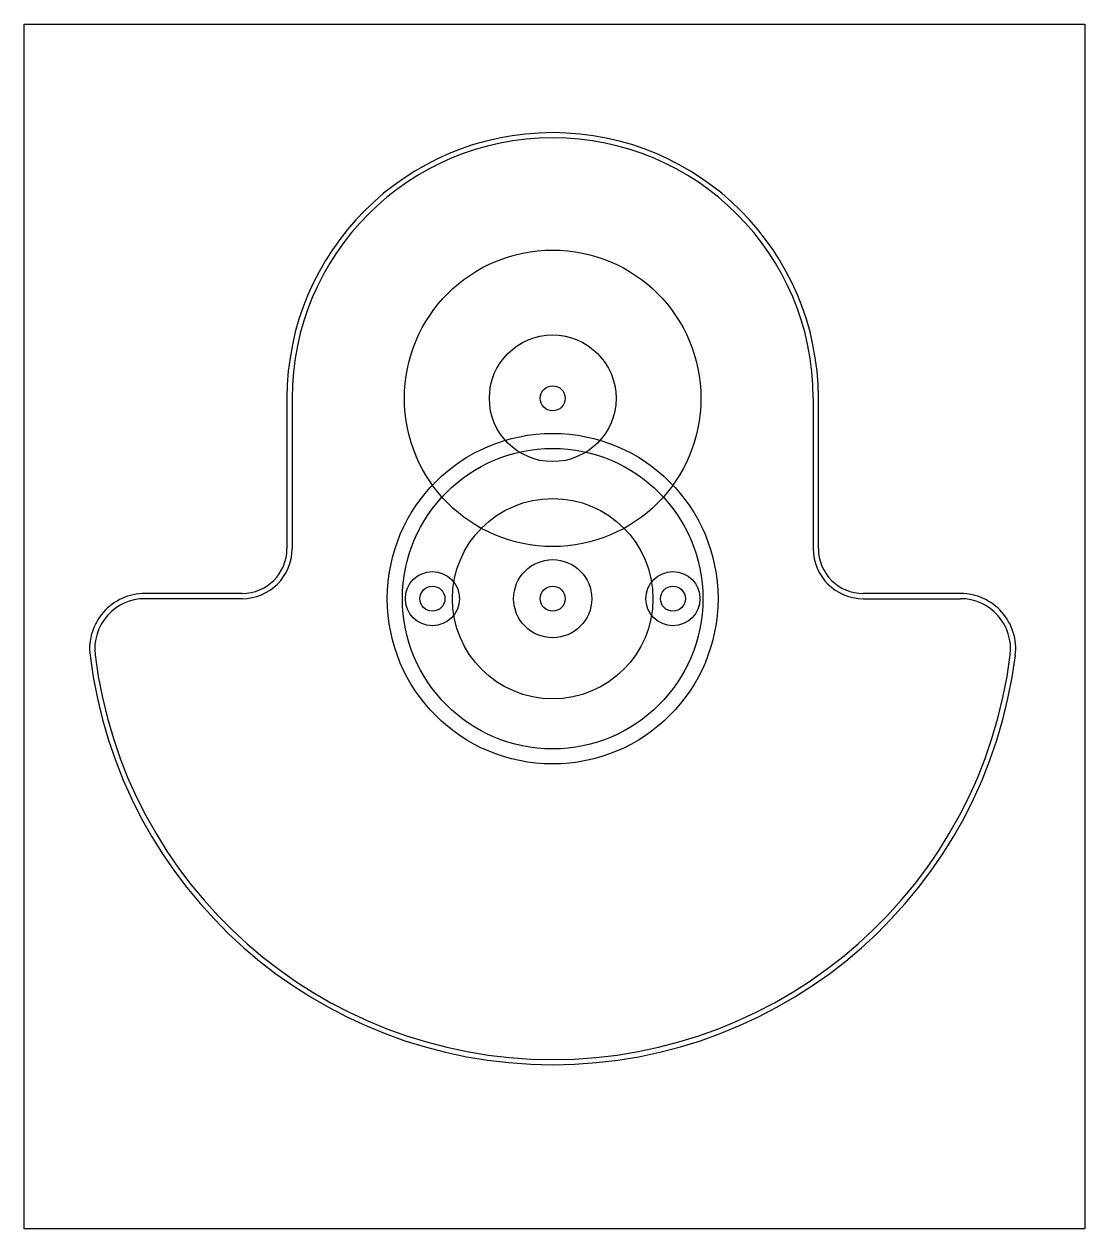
# Model space of a CAD drawing. Header units: inches. Extents: x -1.32 to 1.33, y -1.57 to 1.43.
import ezdxf

# ---------------------------------------------------------------- set-up
doc = ezdxf.new("R2010")
doc.units = ezdxf.units.IN
doc.header["$MEASUREMENT"] = 0

msp = doc.modelspace()

# ---------------------------------------------------------------- linework, layer by layer
for p, q in [((-1.3187, 1.4338), (1.3278, 1.4338)), ((-1.3187, -1.5727), (-1.3187, 1.4338)), ((1.3278, 1.4338), (1.3278, -1.5727)), ((-0.6629, 0.5), (-0.6629, 0.125)), ((-0.65, 0.5), (-0.65, 0.125)), ((0.65, 0.5), (0.65, 0.125)), ((0.6629, 0.125), (0.6629, 0.5)), ((-0.775, 0.0129), (-1.0173, 0.0129)), ((-0.775, 0), (-1.0173, 0)), ((1.0173, 0.0129), (0.775, 0.0129)), ((0.775, 0), (1.0173, 0)), ((1.3278, -1.5727), (-1.3187, -1.5727))]:
    msp.add_line(p, q)
for centre, radius in [((0, 0.5), 0.37), ((0, 0.5), 0.158), ((0, 0.5), 0.0312), ((0, 0), 0.4125), ((0, 0), 0.375), ((0, 0), 0.25), ((0, 0), 0.0975), ((-0.3, 0), 0.0675), ((0.3, 0), 0.0675), ((-0.3, 0), 0.0312), ((0, 0), 0.0312), ((0.3, 0), 0.0312)]:
    msp.add_circle(centre, radius)
for centre, radius, start, end in [((0, 0.5), 0.6629, 0, 180), ((0, 0.5), 0.65, 0, 180), ((-0.775, 0.125), 0.125, 270, 360), ((-0.775, 0.125), 0.1121, 270, 0), ((0.775, 0.125), 0.125, 180, 270), ((0.775, 0.125), 0.1121, 180, 270), ((-1.0173, -0.125), 0.1379, 90, 187.0047), ((-1.0173, -0.125), 0.125, 90, 187.0047), ((1.0173, -0.125), 0.1379, 352.9953, 90), ((1.0173, -0.125), 0.125, 352.9953, 90), ((0, 0), 1.1629, 187.0047, 352.9953), ((0, 0), 1.15, 187.0047, 352.9953)]:
    msp.add_arc(centre, radius, start, end)

doc.saveas('drawing.dxf')
